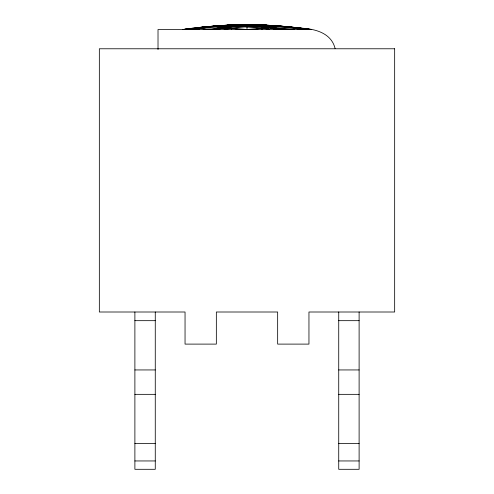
<?xml version="1.0" encoding="UTF-8"?>
<svg xmlns="http://www.w3.org/2000/svg" width="494" height="494" viewBox="0 0 494 494"><rect width="100%" height="100%" fill="white"/><g stroke="black" fill="none" stroke-linecap="round" stroke-linejoin="round"><path stroke-width="0.74" d="M261.882 29.517L262.438 28.047L266.34 26.843L275.948 29.517C257.084 23.953 236.2 23.817 217.162 29.517C226.987 27.337 236.762 24.626 247 24.7C268.452 24.725 289.879 26.429 311.103 29.517L158.018 29.517L158.018 49.536M210.53 29.517L222.109 28.047L222.633 26.843L234.681 25.904L262.438 28.047L297.302 28.047L311.103 29.517L289.892 26.843L279.184 26.04M335.111 48.548C331.005 31.61 312.14 28.17 297.302 28.047C284.853 26.874 272.237 24.231 259.733 25.904L268.545 26.843L271.15 28.047L276.467 26.843C259.054 25.04 241.387 26.398 224.233 29.517L225.017 28.047M263.092 25.003L247 25.237L266.34 26.843L247 25.237L263.092 25.003L247 25.237L258.905 25.904L266.34 26.843L265.408 28.047L269.063 29.517L268.316 28.047M198.946 29.517L200.348 28.047L209.573 26.59M260.869 25.503L262.499 25.071L277.653 25.923M237.423 25.904C244.394 23.706 252.162 25.2 259.399 24.941L268.421 25.422M194.161 29.517C209.567 26.725 225.363 25.429 241.035 24.836L240.597 24.762L241.035 24.836C223.998 25.003 206.918 26.417 190.153 29.517L200.348 28.047C211.506 32.153 223.294 26.059 234.681 25.904L227.16 25.237L204.108 26.843L182.799 29.517L208.857 26.713M224.233 29.517L228.006 28.047L227.067 26.843L238.781 25.237L236.496 25.904L227.067 26.843L231.062 28.047L239.263 29.517M220.824 25.861L240.751 24.762L259.424 24.941L250.446 24.972M201.484 27.442L204.127 26.843L214.828 26.04M186.973 29.517L204.108 26.843L233.187 25.003L230.914 25.003L253.249 24.762L276.912 25.904L270.866 25.737M254.49 29.517L262.438 28.047L269.063 29.517M185.392 29.393L204.127 26.843L215.069 26.059M196.143 28.047L183.268 29.517L197.514 28.047L231.062 28.047L247 29.517L262.438 28.047M256.744 24.947L252.903 24.836L253.403 24.762M182.799 29.517L193.438 28.047M230.346 25.416L233.156 25.058L229.543 25.478M249.149 24.953L256.454 24.836L276.43 25.91M227.678 25.422L230.531 25.404M211.037 26.417L231.204 25.003L215.427 25.904M212.84 26.417L215.051 26.163M184.663 29.517L197.514 28.047M227.221 25.447L233.112 25.089L228.753 25.46M186.158 29.362L187.646 29.208M190.635 28.899L192.129 28.745M211.827 26.454L214.791 26.188M217.761 25.929L229.148 25.237M264.586 25.416L274.942 25.916M223.696 25.731L217.261 25.904L234.897 24.885L234.242 24.953M216.36 25.923L225.53 25.237L244.851 24.953M234.681 25.904L220.546 26.843L222.109 28.047L216.675 26.843L234.681 25.904L218.558 26.843L222.109 28.047M223.387 25.626L217.261 25.904L223.393 25.552M224.931 25.46L243.419 24.762L239.59 24.966M217.261 25.904L223.288 25.571M225.554 25.441L233.668 24.972M230.389 25.447L233.458 25.287M252.903 24.836L278.696 25.904M233.242 24.996L231.501 25.071L231.816 25.237M243.554 24.972L234.576 24.941L250.606 24.941M230.914 25.003L233.576 24.966M239.25 24.793L243.419 24.762M254.336 24.953L250.582 24.762L256.454 24.836M227.16 25.237L268.223 25.484M204.108 26.843L289.873 26.843L306.101 29.517L287.07 26.843L262.777 25.003M298.425 28.047L309.553 29.399M134.887 320.674L155.27 320.674M338.73 320.674L359.113 320.674M134.887 369.944L155.27 369.944M338.73 369.944L359.113 369.944M134.887 394.342L155.27 394.342M338.73 394.342L359.113 394.342M134.887 443.618L155.27 443.618M338.73 443.618L359.113 443.618M134.887 460.951L155.27 460.951M338.73 460.951L359.113 460.951M250.582 24.762L259.399 24.941L253.206 24.762M259.813 25.033L266.723 25.237M270.508 25.626L276.566 25.904L260.931 24.99L268.538 25.441M260.332 24.972L268.47 25.237M260.888 25.089L266.723 25.447M260.338 25.262L264.092 25.46M270.817 25.571L276.912 25.904L270.971 25.565M278.165 26.843L260.832 25.003C274.837 26.083 288.885 27.201 302.766 29.517M259.103 24.885L268.748 25.435M270.644 25.552L276.566 25.904M259.733 25.904L274.683 26.843L271.15 28.047L270.675 26.843L259.733 25.904L272.725 26.843L271.15 28.047L282.438 29.517M247 25.237L266.34 26.843M278.672 26.065L292.695 27.38M279.203 26.071L289.892 26.843L292.071 27.442M278.678 26.225L280.919 26.41M284.655 26.719L286.149 26.843M260.937 25.071L265.544 25.46M288.44 29.517L271.15 28.047L293.881 29.517L294.937 28.047L298.679 29.517M302.235 28.677L304.452 28.887M305.928 29.023L311.103 29.517M302.211 28.708L304.415 28.93M305.885 29.072L308.83 29.368L306.589 29.127M302.878 28.745L304.366 28.899M279.135 26.151L281.358 26.398M301.717 28.738L303.254 28.911M306.323 29.257L307.855 29.43M306.428 29.257L307.892 29.43L300.519 28.047M278.777 26.176L280.987 26.441M297.302 28.047L308.62 29.517M287.07 26.843L306.101 29.517M260.844 25.058L262.184 25.237M264.938 25.237L276.467 26.843M289.873 26.843L292.726 27.442M231.062 28.047L231.637 29.517M359.113 312.004L359.113 469.3L338.73 469.3L338.73 312.004M247 24.7L247 29.517M155.27 312.004L155.27 469.3L134.887 469.3L134.887 312.004M394.663 48.776L99.337 48.776L99.337 312.004L185.046 312.004L185.046 344.108L216.341 344.108L216.341 312.004L277.659 312.004L277.659 344.108L308.954 344.108L308.954 312.004L394.663 312.004L394.663 48.776M299.278 28.393L297.802 28.257L299.265 28.411"/></g></svg>
